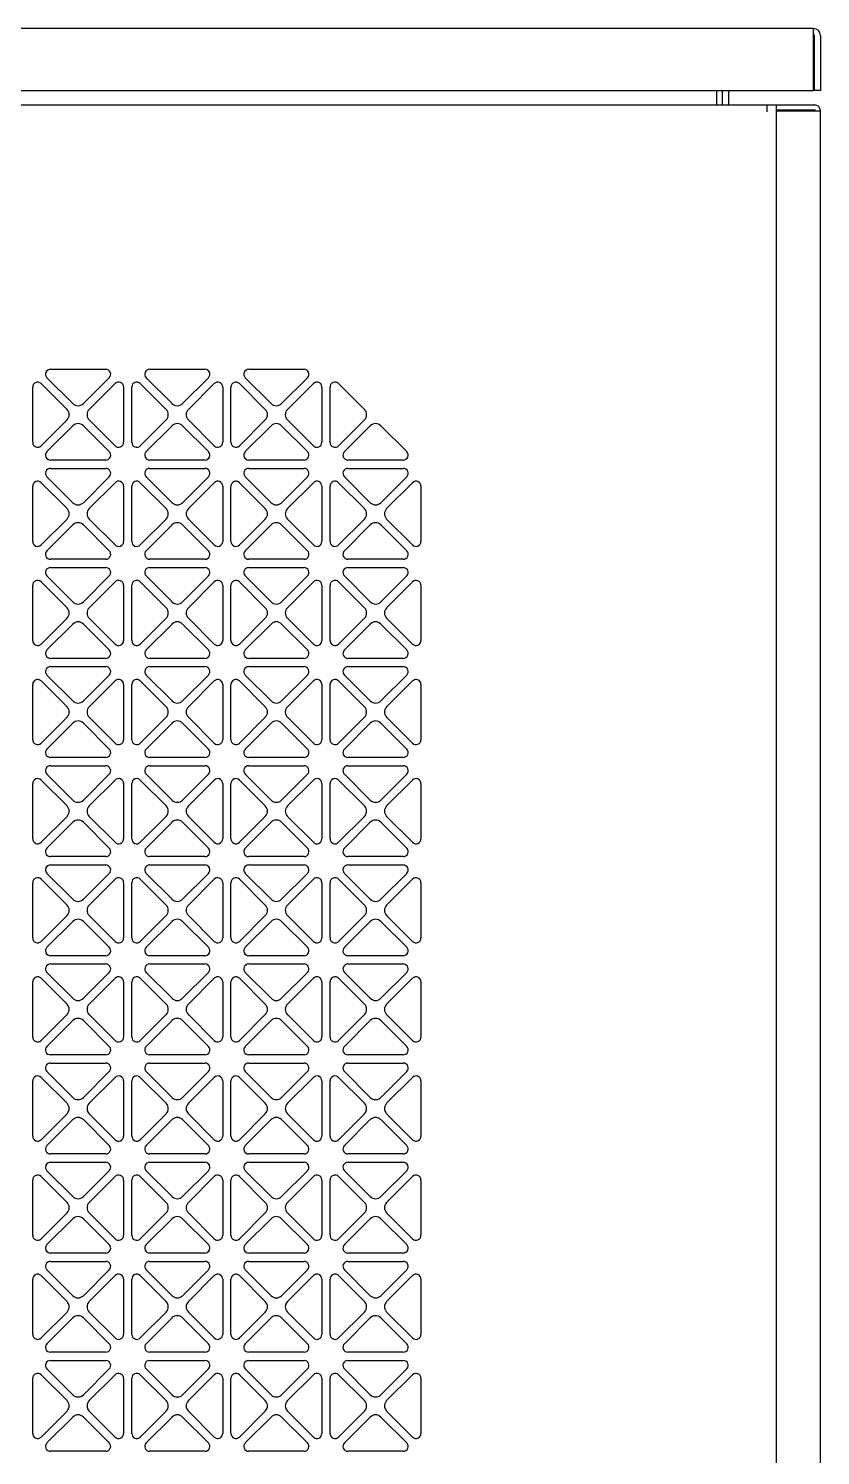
# Model space of a CAD drawing. Header units: millimetres. Extents: x 0 to 87554, y -20854 to 20404.
# Drawn here: x 80170.2 to 80361.9, y -3825.9 to -3480.4 of the extents above; entities that cross this region are included whole.
import ezdxf

# ---------------------------------------------------------------- set-up
doc = ezdxf.new("R2010")
doc.units = ezdxf.units.MM
doc.layers.get('0').update_dxf_attribs({"lineweight": 15})
for name, color, linetype in [('4215-12649_2_1_0', 7, 'Continuous'), ('4215-12649_2_2_0', 7, 'Continuous'), ('4215-12649_2_3_0', 7, 'Continuous'), ('4215-12655_1_0', 7, 'Continuous'), ('4215-12661_1_0', 7, 'Continuous'), ('WANGKONG_0', 7, 'Continuous')]:
    doc.layers.add(name, color=color, linetype=linetype)

# ---------------------------------------------------------------- blocks, each defined once
blk = doc.blocks.new('e4tggg')
at = {"layer": '4215-12649_2_1_0', "color": 87, "linetype": 'Continuous'}
for p, q in [((555.31, 319.3), (-175.69, 319.3)), ((555.31, 304.3), (555.31, 319.3)), ((555.51, 317.6), (555.51, 304.3)), ((557.01, 317.6), (557.01, 304.3)), ((-175.69, 304.3), (555.31, 304.3)), ((557.01, 304.3), (555.51, 304.3))]:
    blk.add_line(p, q, dxfattribs=at)
for radius in [1.7, 0.2]:
    blk.add_arc((555.31, 317.6), radius, 0, 90, dxfattribs=at)
at = {"layer": '4215-12649_2_2_0', "color": 87, "linetype": 'Continuous'}
for p, q in [((533.31, 300.8), (533.31, 304.3)), ((534.81, 300.8), (534.81, 304.3))]:
    blk.add_line(p, q, dxfattribs=at)
at = {"layer": '4215-12649_2_3_0', "color": 87, "linetype": 'Continuous'}
blk.add_line((531.81, 304.3), (531.81, 300.8), dxfattribs=at)
at = {"layer": '4215-12655_1_0', "color": 87, "linetype": 'Continuous'}
for p, q in [((546.31, 300.8), (555.61, 300.8)), ((546.31, 299.6), (555.61, 299.6)), ((546.31, 299.4), (557.01, 299.4)), ((557.01, -712.7), (557.01, 299.4))]:
    blk.add_line(p, q, dxfattribs=at)
for radius in [1.4, 0.2]:
    blk.add_arc((555.61, 299.4), radius, 0, 90, dxfattribs=at)
at = {"layer": '4215-12661_1_0', "color": 87, "linetype": 'Continuous'}
for p, q in [((-167.69, 300.8), (546.31, 300.8)), ((544.11, 299.1), (544.11, 300.8)), ((546.31, 300.8), (546.31, -1712.2))]:
    blk.add_line(p, q, dxfattribs=at)
at = {"layer": 'WANGKONG_0', "color": 87, "linetype": 'Continuous'}
for p, q in [((370.62, 236.8), (384, 236.8)), ((394.62, 236.8), (408, 236.8)), ((418.62, 236.8), (432, 236.8)), ((366.31, 219.11), (366.31, 232.49)), ((368.36, 233.34), (374.62, 227.07)), ((376.04, 228.49), (369.77, 234.75)), ((384.85, 234.75), (378.58, 228.49)), ((380, 227.07), (386.26, 233.34)), ((388.31, 232.49), (388.31, 219.11)), ((390.31, 219.11), (390.31, 232.49)), ((392.36, 233.34), (398.62, 227.07)), ((400.04, 228.49), (393.77, 234.75)), ((408.85, 234.75), (402.58, 228.49)), ((404, 227.07), (410.26, 233.34)), ((412.31, 232.49), (412.31, 219.11)), ((414.31, 219.11), (414.31, 232.49)), ((416.36, 233.34), (422.62, 227.07)), ((424.04, 228.49), (417.77, 234.75)), ((432.85, 234.75), (426.58, 228.49)), ((428, 227.07), (434.26, 233.34)), ((436.31, 232.49), (436.31, 219.11)), ((438.31, 219.11), (438.31, 232.49)), ((440.36, 233.34), (446.62, 227.07)), ((374.62, 224.53), (368.36, 218.26)), ((369.77, 216.85), (376.04, 223.11)), ((378.58, 223.11), (384.85, 216.85)), ((386.26, 218.26), (380, 224.53)), ((398.62, 224.53), (392.36, 218.26)), ((393.77, 216.85), (400.04, 223.11)), ((402.58, 223.11), (408.85, 216.85)), ((410.26, 218.26), (404, 224.53)), ((422.62, 224.53), (416.36, 218.26)), ((417.77, 216.85), (424.04, 223.11)), ((426.58, 223.11), (432.85, 216.85)), ((434.26, 218.26), (428, 224.53)), ((446.62, 224.53), (440.36, 218.26)), ((441.77, 216.85), (448.04, 223.11)), ((450.58, 223.11), (456.85, 216.85)), ((384, 214.8), (370.62, 214.8)), ((408, 214.8), (394.62, 214.8)), ((432, 214.8), (418.62, 214.8)), ((456, 214.8), (442.62, 214.8)), ((370.62, 212.8), (384, 212.8)), ((394.62, 212.8), (408, 212.8)), ((418.62, 212.8), (432, 212.8)), ((442.62, 212.8), (456, 212.8)), ((366.31, 195.11), (366.31, 208.49)), ((368.36, 209.34), (374.62, 203.07)), ((376.04, 204.49), (369.77, 210.75)), ((384.85, 210.75), (378.58, 204.49)), ((380, 203.07), (386.26, 209.34)), ((388.31, 208.49), (388.31, 195.11)), ((390.31, 195.11), (390.31, 208.49)), ((392.36, 209.34), (398.62, 203.07)), ((400.04, 204.49), (393.77, 210.75)), ((408.85, 210.75), (402.58, 204.49)), ((404, 203.07), (410.26, 209.34)), ((412.31, 208.49), (412.31, 195.11)), ((414.31, 195.11), (414.31, 208.49)), ((416.36, 209.34), (422.62, 203.07)), ((424.04, 204.49), (417.77, 210.75)), ((432.85, 210.75), (426.58, 204.49)), ((428, 203.07), (434.26, 209.34)), ((436.31, 208.49), (436.31, 195.11)), ((438.31, 195.11), (438.31, 208.49)), ((440.36, 209.34), (446.62, 203.07)), ((448.04, 204.49), (441.77, 210.75)), ((456.85, 210.75), (450.58, 204.49)), ((452, 203.07), (458.26, 209.34)), ((460.31, 208.49), (460.31, 195.11)), ((374.62, 200.53), (368.36, 194.26)), ((386.26, 194.26), (380, 200.53)), ((398.62, 200.53), (392.36, 194.26)), ((410.26, 194.26), (404, 200.53)), ((422.62, 200.53), (416.36, 194.26)), ((434.26, 194.26), (428, 200.53)), ((446.62, 200.53), (440.36, 194.26)), ((458.26, 194.26), (452, 200.53)), ((369.77, 192.85), (376.04, 199.11)), ((378.58, 199.11), (384.85, 192.85)), ((393.77, 192.85), (400.04, 199.11)), ((402.58, 199.11), (408.85, 192.85)), ((417.77, 192.85), (424.04, 199.11)), ((426.58, 199.11), (432.85, 192.85)), ((441.77, 192.85), (448.04, 199.11)), ((450.58, 199.11), (456.85, 192.85)), ((384, 190.8), (370.62, 190.8)), ((408, 190.8), (394.62, 190.8)), ((432, 190.8), (418.62, 190.8)), ((456, 190.8), (442.62, 190.8)), ((376.04, 180.49), (369.77, 186.75)), ((370.62, 188.8), (384, 188.8)), ((384.85, 186.75), (378.58, 180.49)), ((400.04, 180.49), (393.77, 186.75)), ((394.62, 188.8), (408, 188.8)), ((408.85, 186.75), (402.58, 180.49)), ((424.04, 180.49), (417.77, 186.75)), ((418.62, 188.8), (432, 188.8)), ((432.85, 186.75), (426.58, 180.49)), ((448.04, 180.49), (441.77, 186.75)), ((442.62, 188.8), (456, 188.8)), ((456.85, 186.75), (450.58, 180.49)), ((366.31, 171.11), (366.31, 184.49)), ((368.36, 185.34), (374.62, 179.07)), ((380, 179.07), (386.26, 185.34)), ((388.31, 184.49), (388.31, 171.11)), ((390.31, 171.11), (390.31, 184.49)), ((392.36, 185.34), (398.62, 179.07)), ((404, 179.07), (410.26, 185.34)), ((412.31, 184.49), (412.31, 171.11)), ((414.31, 171.11), (414.31, 184.49)), ((416.36, 185.34), (422.62, 179.07)), ((428, 179.07), (434.26, 185.34)), ((436.31, 184.49), (436.31, 171.11)), ((438.31, 171.11), (438.31, 184.49)), ((440.36, 185.34), (446.62, 179.07)), ((452, 179.07), (458.26, 185.34)), ((460.31, 184.49), (460.31, 171.11)), ((374.62, 176.53), (368.36, 170.26)), ((386.26, 170.26), (380, 176.53)), ((398.62, 176.53), (392.36, 170.26)), ((410.26, 170.26), (404, 176.53)), ((422.62, 176.53), (416.36, 170.26)), ((434.26, 170.26), (428, 176.53)), ((446.62, 176.53), (440.36, 170.26)), ((458.26, 170.26), (452, 176.53)), ((369.77, 168.85), (376.04, 175.11)), ((378.58, 175.11), (384.85, 168.85)), ((393.77, 168.85), (400.04, 175.11)), ((402.58, 175.11), (408.85, 168.85)), ((417.77, 168.85), (424.04, 175.11)), ((426.58, 175.11), (432.85, 168.85)), ((441.77, 168.85), (448.04, 175.11)), ((450.58, 175.11), (456.85, 168.85)), ((384, 166.8), (370.62, 166.8)), ((408, 166.8), (394.62, 166.8)), ((432, 166.8), (418.62, 166.8)), ((456, 166.8), (442.62, 166.8)), ((376.04, 156.49), (369.77, 162.75)), ((370.62, 164.8), (384, 164.8)), ((384.85, 162.75), (378.58, 156.49)), ((400.04, 156.49), (393.77, 162.75)), ((394.62, 164.8), (408, 164.8)), ((408.85, 162.75), (402.58, 156.49)), ((424.04, 156.49), (417.77, 162.75)), ((418.62, 164.8), (432, 164.8)), ((432.85, 162.75), (426.58, 156.49)), ((448.04, 156.49), (441.77, 162.75)), ((442.62, 164.8), (456, 164.8)), ((456.85, 162.75), (450.58, 156.49)), ((366.31, 147.11), (366.31, 160.49)), ((368.36, 161.34), (374.62, 155.07)), ((380, 155.07), (386.26, 161.34)), ((388.31, 160.49), (388.31, 147.11)), ((390.31, 147.11), (390.31, 160.49)), ((392.36, 161.34), (398.62, 155.07)), ((404, 155.07), (410.26, 161.34)), ((412.31, 160.49), (412.31, 147.11)), ((414.31, 147.11), (414.31, 160.49)), ((416.36, 161.34), (422.62, 155.07)), ((428, 155.07), (434.26, 161.34)), ((436.31, 160.49), (436.31, 147.11)), ((438.31, 147.11), (438.31, 160.49)), ((440.36, 161.34), (446.62, 155.07)), ((452, 155.07), (458.26, 161.34)), ((460.31, 160.49), (460.31, 147.11)), ((374.62, 152.53), (368.36, 146.26)), ((386.26, 146.26), (380, 152.53)), ((398.62, 152.53), (392.36, 146.26)), ((410.26, 146.26), (404, 152.53)), ((422.62, 152.53), (416.36, 146.26)), ((434.26, 146.26), (428, 152.53)), ((446.62, 152.53), (440.36, 146.26)), ((458.26, 146.26), (452, 152.53)), ((369.77, 144.85), (376.04, 151.11)), ((378.58, 151.11), (384.85, 144.85)), ((393.77, 144.85), (400.04, 151.11)), ((402.58, 151.11), (408.85, 144.85)), ((417.77, 144.85), (424.04, 151.11)), ((426.58, 151.11), (432.85, 144.85)), ((441.77, 144.85), (448.04, 151.11)), ((450.58, 151.11), (456.85, 144.85)), ((384, 142.8), (370.62, 142.8)), ((408, 142.8), (394.62, 142.8)), ((432, 142.8), (418.62, 142.8)), ((456, 142.8), (442.62, 142.8)), ((376.04, 132.49), (369.77, 138.75)), ((370.62, 140.8), (384, 140.8)), ((384.85, 138.75), (378.58, 132.49)), ((400.04, 132.49), (393.77, 138.75)), ((394.62, 140.8), (408, 140.8)), ((408.85, 138.75), (402.58, 132.49)), ((424.04, 132.49), (417.77, 138.75)), ((418.62, 140.8), (432, 140.8)), ((432.85, 138.75), (426.58, 132.49)), ((448.04, 132.49), (441.77, 138.75)), ((442.62, 140.8), (456, 140.8)), ((456.85, 138.75), (450.58, 132.49)), ((366.31, 123.11), (366.31, 136.49)), ((368.36, 137.34), (374.62, 131.07)), ((380, 131.07), (386.26, 137.34)), ((388.31, 136.49), (388.31, 123.11)), ((390.31, 123.11), (390.31, 136.49)), ((392.36, 137.34), (398.62, 131.07)), ((404, 131.07), (410.26, 137.34)), ((412.31, 136.49), (412.31, 123.11)), ((414.31, 123.11), (414.31, 136.49)), ((416.36, 137.34), (422.62, 131.07)), ((428, 131.07), (434.26, 137.34)), ((436.31, 136.49), (436.31, 123.11)), ((438.31, 123.11), (438.31, 136.49)), ((440.36, 137.34), (446.62, 131.07)), ((452, 131.07), (458.26, 137.34)), ((460.31, 136.49), (460.31, 123.11)), ((374.62, 128.53), (368.36, 122.26)), ((386.26, 122.26), (380, 128.53)), ((398.62, 128.53), (392.36, 122.26)), ((410.26, 122.26), (404, 128.53)), ((422.62, 128.53), (416.36, 122.26)), ((434.26, 122.26), (428, 128.53)), ((446.62, 128.53), (440.36, 122.26)), ((458.26, 122.26), (452, 128.53)), ((369.77, 120.85), (376.04, 127.11)), ((378.58, 127.11), (384.85, 120.85)), ((393.77, 120.85), (400.04, 127.11)), ((402.58, 127.11), (408.85, 120.85)), ((417.77, 120.85), (424.04, 127.11)), ((426.58, 127.11), (432.85, 120.85)), ((441.77, 120.85), (448.04, 127.11)), ((450.58, 127.11), (456.85, 120.85)), ((384, 118.8), (370.62, 118.8)), ((408, 118.8), (394.62, 118.8)), ((432, 118.8), (418.62, 118.8)), ((456, 118.8), (442.62, 118.8)), ((376.04, 108.49), (369.77, 114.75)), ((370.62, 116.8), (384, 116.8)), ((384.85, 114.75), (378.58, 108.49)), ((400.04, 108.49), (393.77, 114.75)), ((394.62, 116.8), (408, 116.8)), ((408.85, 114.75), (402.58, 108.49)), ((424.04, 108.49), (417.77, 114.75)), ((418.62, 116.8), (432, 116.8)), ((432.85, 114.75), (426.58, 108.49)), ((448.04, 108.49), (441.77, 114.75)), ((442.62, 116.8), (456, 116.8)), ((456.85, 114.75), (450.58, 108.49)), ((366.31, 99.11), (366.31, 112.49)), ((368.36, 113.34), (374.62, 107.07)), ((380, 107.07), (386.26, 113.34)), ((388.31, 112.49), (388.31, 99.11)), ((390.31, 99.11), (390.31, 112.49)), ((392.36, 113.34), (398.62, 107.07)), ((404, 107.07), (410.26, 113.34)), ((412.31, 112.49), (412.31, 99.11)), ((414.31, 99.11), (414.31, 112.49)), ((416.36, 113.34), (422.62, 107.07)), ((428, 107.07), (434.26, 113.34)), ((436.31, 112.49), (436.31, 99.11)), ((438.31, 99.11), (438.31, 112.49)), ((440.36, 113.34), (446.62, 107.07)), ((452, 107.07), (458.26, 113.34)), ((460.31, 112.49), (460.31, 99.11)), ((374.62, 104.53), (368.36, 98.26)), ((386.26, 98.26), (380, 104.53)), ((398.62, 104.53), (392.36, 98.26)), ((410.26, 98.26), (404, 104.53)), ((422.62, 104.53), (416.36, 98.26)), ((434.26, 98.26), (428, 104.53)), ((446.62, 104.53), (440.36, 98.26)), ((458.26, 98.26), (452, 104.53)), ((369.77, 96.85), (376.04, 103.11)), ((378.58, 103.11), (384.85, 96.85)), ((393.77, 96.85), (400.04, 103.11)), ((402.58, 103.11), (408.85, 96.85)), ((417.77, 96.85), (424.04, 103.11)), ((426.58, 103.11), (432.85, 96.85)), ((441.77, 96.85), (448.04, 103.11)), ((450.58, 103.11), (456.85, 96.85)), ((384, 94.8), (370.62, 94.8)), ((408, 94.8), (394.62, 94.8)), ((432, 94.8), (418.62, 94.8)), ((456, 94.8), (442.62, 94.8)), ((376.04, 84.49), (369.77, 90.75)), ((370.62, 92.8), (384, 92.8)), ((384.85, 90.75), (378.58, 84.49)), ((400.04, 84.49), (393.77, 90.75)), ((394.62, 92.8), (408, 92.8)), ((408.85, 90.75), (402.58, 84.49)), ((424.04, 84.49), (417.77, 90.75)), ((418.62, 92.8), (432, 92.8)), ((432.85, 90.75), (426.58, 84.49)), ((448.04, 84.49), (441.77, 90.75)), ((442.62, 92.8), (456, 92.8)), ((456.85, 90.75), (450.58, 84.49)), ((366.31, 75.11), (366.31, 88.49)), ((368.36, 89.34), (374.62, 83.07)), ((380, 83.07), (386.26, 89.34)), ((388.31, 88.49), (388.31, 75.11)), ((390.31, 75.11), (390.31, 88.49)), ((392.36, 89.34), (398.62, 83.07)), ((404, 83.07), (410.26, 89.34)), ((412.31, 88.49), (412.31, 75.11)), ((414.31, 75.11), (414.31, 88.49)), ((416.36, 89.34), (422.62, 83.07)), ((428, 83.07), (434.26, 89.34)), ((436.31, 88.49), (436.31, 75.11)), ((438.31, 75.11), (438.31, 88.49)), ((440.36, 89.34), (446.62, 83.07)), ((452, 83.07), (458.26, 89.34)), ((460.31, 88.49), (460.31, 75.11)), ((374.62, 80.53), (368.36, 74.26)), ((386.26, 74.26), (380, 80.53)), ((398.62, 80.53), (392.36, 74.26)), ((410.26, 74.26), (404, 80.53)), ((422.62, 80.53), (416.36, 74.26)), ((434.26, 74.26), (428, 80.53)), ((446.62, 80.53), (440.36, 74.26)), ((458.26, 74.26), (452, 80.53)), ((369.77, 72.85), (376.04, 79.11)), ((378.58, 79.11), (384.85, 72.85)), ((393.77, 72.85), (400.04, 79.11)), ((402.58, 79.11), (408.85, 72.85)), ((417.77, 72.85), (424.04, 79.11)), ((426.58, 79.11), (432.85, 72.85)), ((441.77, 72.85), (448.04, 79.11)), ((450.58, 79.11), (456.85, 72.85)), ((384, 70.8), (370.62, 70.8)), ((408, 70.8), (394.62, 70.8)), ((432, 70.8), (418.62, 70.8)), ((456, 70.8), (442.62, 70.8)), ((376.04, 60.49), (369.77, 66.75)), ((370.62, 68.8), (384, 68.8)), ((384.85, 66.75), (378.58, 60.49)), ((400.04, 60.49), (393.77, 66.75)), ((394.62, 68.8), (408, 68.8)), ((408.85, 66.75), (402.58, 60.49)), ((424.04, 60.49), (417.77, 66.75)), ((418.62, 68.8), (432, 68.8)), ((432.85, 66.75), (426.58, 60.49)), ((448.04, 60.49), (441.77, 66.75)), ((442.62, 68.8), (456, 68.8)), ((456.85, 66.75), (450.58, 60.49)), ((366.31, 51.11), (366.31, 64.49)), ((368.36, 65.34), (374.62, 59.07)), ((380, 59.07), (386.26, 65.34)), ((388.31, 64.49), (388.31, 51.11)), ((390.31, 51.11), (390.31, 64.49)), ((392.36, 65.34), (398.62, 59.07)), ((404, 59.07), (410.26, 65.34)), ((412.31, 64.49), (412.31, 51.11)), ((414.31, 51.11), (414.31, 64.49)), ((416.36, 65.34), (422.62, 59.07)), ((428, 59.07), (434.26, 65.34)), ((436.31, 64.49), (436.31, 51.11)), ((438.31, 51.11), (438.31, 64.49)), ((440.36, 65.34), (446.62, 59.07)), ((452, 59.07), (458.26, 65.34)), ((460.31, 64.49), (460.31, 51.11)), ((374.62, 56.53), (368.36, 50.26)), ((386.26, 50.26), (380, 56.53)), ((398.62, 56.53), (392.36, 50.26)), ((410.26, 50.26), (404, 56.53)), ((422.62, 56.53), (416.36, 50.26)), ((434.26, 50.26), (428, 56.53)), ((446.62, 56.53), (440.36, 50.26)), ((458.26, 50.26), (452, 56.53)), ((369.77, 48.85), (376.04, 55.11)), ((378.58, 55.11), (384.85, 48.85)), ((393.77, 48.85), (400.04, 55.11)), ((402.58, 55.11), (408.85, 48.85)), ((417.77, 48.85), (424.04, 55.11)), ((426.58, 55.11), (432.85, 48.85)), ((441.77, 48.85), (448.04, 55.11)), ((450.58, 55.11), (456.85, 48.85)), ((384, 46.8), (370.62, 46.8)), ((408, 46.8), (394.62, 46.8)), ((432, 46.8), (418.62, 46.8)), ((456, 46.8), (442.62, 46.8)), ((376.04, 36.49), (369.77, 42.75)), ((370.62, 44.8), (384, 44.8)), ((384.85, 42.75), (378.58, 36.49)), ((400.04, 36.49), (393.77, 42.75)), ((394.62, 44.8), (408, 44.8)), ((408.85, 42.75), (402.58, 36.49)), ((424.04, 36.49), (417.77, 42.75)), ((418.62, 44.8), (432, 44.8)), ((432.85, 42.75), (426.58, 36.49)), ((448.04, 36.49), (441.77, 42.75)), ((442.62, 44.8), (456, 44.8)), ((456.85, 42.75), (450.58, 36.49)), ((366.31, 27.11), (366.31, 40.49)), ((368.36, 41.34), (374.62, 35.07)), ((380, 35.07), (386.26, 41.34)), ((388.31, 40.49), (388.31, 27.11)), ((390.31, 27.11), (390.31, 40.49)), ((392.36, 41.34), (398.62, 35.07)), ((404, 35.07), (410.26, 41.34)), ((412.31, 40.49), (412.31, 27.11)), ((414.31, 27.11), (414.31, 40.49)), ((416.36, 41.34), (422.62, 35.07)), ((428, 35.07), (434.26, 41.34)), ((436.31, 40.49), (436.31, 27.11)), ((438.31, 27.11), (438.31, 40.49)), ((440.36, 41.34), (446.62, 35.07)), ((452, 35.07), (458.26, 41.34)), ((460.31, 40.49), (460.31, 27.11)), ((374.62, 32.53), (368.36, 26.26)), ((369.77, 24.85), (376.04, 31.11)), ((378.58, 31.11), (384.85, 24.85)), ((386.26, 26.26), (380, 32.53)), ((398.62, 32.53), (392.36, 26.26)), ((393.77, 24.85), (400.04, 31.11)), ((402.58, 31.11), (408.85, 24.85)), ((410.26, 26.26), (404, 32.53)), ((422.62, 32.53), (416.36, 26.26)), ((417.77, 24.85), (424.04, 31.11)), ((426.58, 31.11), (432.85, 24.85)), ((434.26, 26.26), (428, 32.53)), ((446.62, 32.53), (440.36, 26.26)), ((441.77, 24.85), (448.04, 31.11)), ((450.58, 31.11), (456.85, 24.85)), ((458.26, 26.26), (452, 32.53)), ((384, 22.8), (370.62, 22.8)), ((370.62, 20.8), (384, 20.8)), ((408, 22.8), (394.62, 22.8)), ((394.62, 20.8), (408, 20.8)), ((432, 22.8), (418.62, 22.8)), ((418.62, 20.8), (432, 20.8)), ((456, 22.8), (442.62, 22.8)), ((442.62, 20.8), (456, 20.8)), ((368.36, 17.34), (374.62, 11.07)), ((376.04, 12.49), (369.77, 18.75)), ((384.85, 18.75), (378.58, 12.49)), ((380, 11.07), (386.26, 17.34)), ((392.36, 17.34), (398.62, 11.07)), ((400.04, 12.49), (393.77, 18.75)), ((408.85, 18.75), (402.58, 12.49)), ((404, 11.07), (410.26, 17.34)), ((416.36, 17.34), (422.62, 11.07)), ((424.04, 12.49), (417.77, 18.75)), ((432.85, 18.75), (426.58, 12.49)), ((428, 11.07), (434.26, 17.34)), ((440.36, 17.34), (446.62, 11.07)), ((448.04, 12.49), (441.77, 18.75)), ((456.85, 18.75), (450.58, 12.49)), ((452, 11.07), (458.26, 17.34)), ((366.31, 3.11), (366.31, 16.49)), ((388.31, 16.49), (388.31, 3.11)), ((390.31, 3.11), (390.31, 16.49)), ((412.31, 16.49), (412.31, 3.11)), ((414.31, 3.11), (414.31, 16.49)), ((436.31, 16.49), (436.31, 3.11)), ((438.31, 3.11), (438.31, 16.49)), ((460.31, 16.49), (460.31, 3.11)), ((374.62, 8.53), (368.36, 2.26)), ((369.77, 0.85), (376.04, 7.11)), ((378.58, 7.11), (384.85, 0.85)), ((386.26, 2.26), (380, 8.53)), ((398.62, 8.53), (392.36, 2.26)), ((393.77, 0.85), (400.04, 7.11)), ((402.58, 7.11), (408.85, 0.85)), ((410.26, 2.26), (404, 8.53)), ((422.62, 8.53), (416.36, 2.26)), ((417.77, 0.85), (424.04, 7.11)), ((426.58, 7.11), (432.85, 0.85)), ((434.26, 2.26), (428, 8.53)), ((446.62, 8.53), (440.36, 2.26)), ((441.77, 0.85), (448.04, 7.11)), ((450.58, 7.11), (456.85, 0.85)), ((458.26, 2.26), (452, 8.53)), ((384, -1.2), (370.62, -1.2)), ((370.62, -3.2), (384, -3.2)), ((408, -1.2), (394.62, -1.2)), ((394.62, -3.2), (408, -3.2)), ((432, -1.2), (418.62, -1.2)), ((418.62, -3.2), (432, -3.2)), ((456, -1.2), (442.62, -1.2)), ((442.62, -3.2), (456, -3.2)), ((368.36, -6.66), (374.62, -12.93)), ((376.04, -11.51), (369.77, -5.25)), ((384.85, -5.25), (378.58, -11.51)), ((380, -12.93), (386.26, -6.66)), ((392.36, -6.66), (398.62, -12.93)), ((400.04, -11.51), (393.77, -5.25)), ((408.85, -5.25), (402.58, -11.51)), ((404, -12.93), (410.26, -6.66)), ((416.36, -6.66), (422.62, -12.93)), ((424.04, -11.51), (417.77, -5.25)), ((432.85, -5.25), (426.58, -11.51)), ((428, -12.93), (434.26, -6.66)), ((440.36, -6.66), (446.62, -12.93)), ((448.04, -11.51), (441.77, -5.25)), ((456.85, -5.25), (450.58, -11.51)), ((452, -12.93), (458.26, -6.66)), ((366.31, -20.89), (366.31, -7.51)), ((388.31, -7.51), (388.31, -20.89)), ((390.31, -20.89), (390.31, -7.51)), ((412.31, -7.51), (412.31, -20.89)), ((414.31, -20.89), (414.31, -7.51)), ((436.31, -7.51), (436.31, -20.89)), ((438.31, -20.89), (438.31, -7.51)), ((460.31, -7.51), (460.31, -20.89)), ((374.62, -15.47), (368.36, -21.74)), ((369.77, -23.15), (376.04, -16.89)), ((378.58, -16.89), (384.85, -23.15)), ((386.26, -21.74), (380, -15.47)), ((398.62, -15.47), (392.36, -21.74)), ((393.77, -23.15), (400.04, -16.89)), ((402.58, -16.89), (408.85, -23.15)), ((410.26, -21.74), (404, -15.47)), ((422.62, -15.47), (416.36, -21.74)), ((417.77, -23.15), (424.04, -16.89)), ((426.58, -16.89), (432.85, -23.15)), ((434.26, -21.74), (428, -15.47)), ((446.62, -15.47), (440.36, -21.74)), ((441.77, -23.15), (448.04, -16.89)), ((450.58, -16.89), (456.85, -23.15)), ((458.26, -21.74), (452, -15.47)), ((384, -25.2), (370.62, -25.2)), ((408, -25.2), (394.62, -25.2)), ((432, -25.2), (418.62, -25.2)), ((456, -25.2), (442.62, -25.2))]:
    blk.add_line(p, q, dxfattribs=at)
for centre, radius, start, end in [((370.62, 235.6), 1.2, 90, 225), ((384, 235.6), 1.2, 315, 90), ((394.62, 235.6), 1.2, 90, 225), ((408, 235.6), 1.2, 315, 90), ((418.62, 235.6), 1.2, 90, 225), ((432, 235.6), 1.2, 315, 90), ((367.51, 232.49), 1.2, 45, 180), ((387.11, 232.49), 1.2, 0, 135), ((391.51, 232.49), 1.2, 45, 180), ((411.11, 232.49), 1.2, 0, 135), ((415.51, 232.49), 1.2, 45, 180), ((435.11, 232.49), 1.2, 0, 135), ((439.51, 232.49), 1.2, 45, 180), ((377.31, 229.76), 1.8, 225, 315), ((401.31, 229.76), 1.8, 225, 315), ((425.31, 229.76), 1.8, 225, 315), ((373.35, 225.8), 1.8, 315, 45), ((381.27, 225.8), 1.8, 135, 225), ((397.35, 225.8), 1.8, 315, 45), ((405.27, 225.8), 1.8, 135, 225), ((421.35, 225.8), 1.8, 315, 45), ((429.27, 225.8), 1.8, 135, 225), ((445.35, 225.8), 1.8, 315, 45), ((377.31, 221.84), 1.8, 45, 135), ((401.31, 221.84), 1.8, 45, 135), ((425.31, 221.84), 1.8, 45, 135), ((449.31, 221.84), 1.8, 45, 135), ((367.51, 219.11), 1.2, 180, 315), ((387.11, 219.11), 1.2, 225, 0), ((391.51, 219.11), 1.2, 180, 315), ((411.11, 219.11), 1.2, 225, 0), ((415.51, 219.11), 1.2, 180, 315), ((435.11, 219.11), 1.2, 225, 0), ((439.51, 219.11), 1.2, 180, 315), ((370.62, 216), 1.2, 135, 270), ((384, 216), 1.2, 270, 45), ((394.62, 216), 1.2, 135, 270), ((408, 216), 1.2, 270, 45), ((418.62, 216), 1.2, 135, 270), ((432, 216), 1.2, 270, 45), ((442.62, 216), 1.2, 135, 270), ((456, 216), 1.2, 270, 45), ((370.62, 211.6), 1.2, 90, 225), ((384, 211.6), 1.2, 315, 90), ((394.62, 211.6), 1.2, 90, 225), ((408, 211.6), 1.2, 315, 90), ((418.62, 211.6), 1.2, 90, 225), ((432, 211.6), 1.2, 315, 90), ((442.62, 211.6), 1.2, 90, 225), ((456, 211.6), 1.2, 315, 90), ((367.51, 208.49), 1.2, 45, 180), ((387.11, 208.49), 1.2, 0, 135), ((391.51, 208.49), 1.2, 45, 180), ((411.11, 208.49), 1.2, 0, 135), ((415.51, 208.49), 1.2, 45, 180), ((435.11, 208.49), 1.2, 0, 135), ((439.51, 208.49), 1.2, 45, 180), ((459.11, 208.49), 1.2, 0, 135), ((377.31, 205.76), 1.8, 225, 315), ((401.31, 205.76), 1.8, 225, 315), ((425.31, 205.76), 1.8, 225, 315), ((449.31, 205.76), 1.8, 225, 315), ((373.35, 201.8), 1.8, 315, 45), ((381.27, 201.8), 1.8, 135, 225), ((397.35, 201.8), 1.8, 315, 45), ((405.27, 201.8), 1.8, 135, 225), ((421.35, 201.8), 1.8, 315, 45), ((429.27, 201.8), 1.8, 135, 225), ((445.35, 201.8), 1.8, 315, 45), ((453.27, 201.8), 1.8, 135, 225), ((377.31, 197.84), 1.8, 45, 135), ((401.31, 197.84), 1.8, 45, 135), ((425.31, 197.84), 1.8, 45, 135), ((449.31, 197.84), 1.8, 45, 135), ((367.51, 195.11), 1.2, 180, 315), ((387.11, 195.11), 1.2, 225, 0), ((391.51, 195.11), 1.2, 180, 315), ((411.11, 195.11), 1.2, 225, 0), ((415.51, 195.11), 1.2, 180, 315), ((435.11, 195.11), 1.2, 225, 0), ((439.51, 195.11), 1.2, 180, 315), ((459.11, 195.11), 1.2, 225, 0), ((370.62, 192), 1.2, 135, 270), ((384, 192), 1.2, 270, 45), ((394.62, 192), 1.2, 135, 270), ((408, 192), 1.2, 270, 45), ((418.62, 192), 1.2, 135, 270), ((432, 192), 1.2, 270, 45), ((442.62, 192), 1.2, 135, 270), ((456, 192), 1.2, 270, 45), ((370.62, 187.6), 1.2, 90, 225), ((384, 187.6), 1.2, 315, 90), ((394.62, 187.6), 1.2, 90, 225), ((408, 187.6), 1.2, 315, 90), ((418.62, 187.6), 1.2, 90, 225), ((432, 187.6), 1.2, 315, 90), ((442.62, 187.6), 1.2, 90, 225), ((456, 187.6), 1.2, 315, 90), ((367.51, 184.49), 1.2, 45, 180), ((387.11, 184.49), 1.2, 0, 135), ((391.51, 184.49), 1.2, 45, 180), ((411.11, 184.49), 1.2, 0, 135), ((415.51, 184.49), 1.2, 45, 180), ((435.11, 184.49), 1.2, 0, 135), ((439.51, 184.49), 1.2, 45, 180), ((459.11, 184.49), 1.2, 0, 135), ((377.31, 181.76), 1.8, 225, 315), ((401.31, 181.76), 1.8, 225, 315), ((425.31, 181.76), 1.8, 225, 315), ((449.31, 181.76), 1.8, 225, 315), ((373.35, 177.8), 1.8, 315, 45), ((381.27, 177.8), 1.8, 135, 225), ((397.35, 177.8), 1.8, 315, 45), ((405.27, 177.8), 1.8, 135, 225), ((421.35, 177.8), 1.8, 315, 45), ((429.27, 177.8), 1.8, 135, 225), ((445.35, 177.8), 1.8, 315, 45), ((453.27, 177.8), 1.8, 135, 225), ((377.31, 173.84), 1.8, 45, 135), ((401.31, 173.84), 1.8, 45, 135), ((425.31, 173.84), 1.8, 45, 135), ((449.31, 173.84), 1.8, 45, 135), ((367.51, 171.11), 1.2, 180, 315), ((387.11, 171.11), 1.2, 225, 0), ((391.51, 171.11), 1.2, 180, 315), ((411.11, 171.11), 1.2, 225, 0), ((415.51, 171.11), 1.2, 180, 315), ((435.11, 171.11), 1.2, 225, 0), ((439.51, 171.11), 1.2, 180, 315), ((459.11, 171.11), 1.2, 225, 0), ((370.62, 168), 1.2, 135, 270), ((384, 168), 1.2, 270, 45), ((394.62, 168), 1.2, 135, 270), ((408, 168), 1.2, 270, 45), ((418.62, 168), 1.2, 135, 270), ((432, 168), 1.2, 270, 45), ((442.62, 168), 1.2, 135, 270), ((456, 168), 1.2, 270, 45), ((370.62, 163.6), 1.2, 90, 225), ((384, 163.6), 1.2, 315, 90), ((394.62, 163.6), 1.2, 90, 225), ((408, 163.6), 1.2, 315, 90), ((418.62, 163.6), 1.2, 90, 225), ((432, 163.6), 1.2, 315, 90), ((442.62, 163.6), 1.2, 90, 225), ((456, 163.6), 1.2, 315, 90), ((367.51, 160.49), 1.2, 45, 180), ((387.11, 160.49), 1.2, 0, 135), ((391.51, 160.49), 1.2, 45, 180), ((411.11, 160.49), 1.2, 0, 135), ((415.51, 160.49), 1.2, 45, 180), ((435.11, 160.49), 1.2, 0, 135), ((439.51, 160.49), 1.2, 45, 180), ((459.11, 160.49), 1.2, 0, 135), ((377.31, 157.76), 1.8, 225, 315), ((401.31, 157.76), 1.8, 225, 315), ((425.31, 157.76), 1.8, 225, 315), ((449.31, 157.76), 1.8, 225, 315), ((373.35, 153.8), 1.8, 315, 45), ((381.27, 153.8), 1.8, 135, 225), ((397.35, 153.8), 1.8, 315, 45), ((405.27, 153.8), 1.8, 135, 225), ((421.35, 153.8), 1.8, 315, 45), ((429.27, 153.8), 1.8, 135, 225), ((445.35, 153.8), 1.8, 315, 45), ((453.27, 153.8), 1.8, 135, 225), ((377.31, 149.84), 1.8, 45, 135), ((401.31, 149.84), 1.8, 45, 135), ((425.31, 149.84), 1.8, 45, 135), ((449.31, 149.84), 1.8, 45, 135), ((367.51, 147.11), 1.2, 180, 315), ((387.11, 147.11), 1.2, 225, 0), ((391.51, 147.11), 1.2, 180, 315), ((411.11, 147.11), 1.2, 225, 0), ((415.51, 147.11), 1.2, 180, 315), ((435.11, 147.11), 1.2, 225, 0), ((439.51, 147.11), 1.2, 180, 315), ((459.11, 147.11), 1.2, 225, 0), ((370.62, 144), 1.2, 135, 270), ((384, 144), 1.2, 270, 45), ((394.62, 144), 1.2, 135, 270), ((408, 144), 1.2, 270, 45), ((418.62, 144), 1.2, 135, 270), ((432, 144), 1.2, 270, 45), ((442.62, 144), 1.2, 135, 270), ((456, 144), 1.2, 270, 45), ((370.62, 139.6), 1.2, 90, 225), ((384, 139.6), 1.2, 315, 90), ((394.62, 139.6), 1.2, 90, 225), ((408, 139.6), 1.2, 315, 90), ((418.62, 139.6), 1.2, 90, 225), ((432, 139.6), 1.2, 315, 90), ((442.62, 139.6), 1.2, 90, 225), ((456, 139.6), 1.2, 315, 90), ((367.51, 136.49), 1.2, 45, 180), ((387.11, 136.49), 1.2, 0, 135), ((391.51, 136.49), 1.2, 45, 180), ((411.11, 136.49), 1.2, 0, 135), ((415.51, 136.49), 1.2, 45, 180), ((435.11, 136.49), 1.2, 0, 135), ((439.51, 136.49), 1.2, 45, 180), ((459.11, 136.49), 1.2, 0, 135), ((377.31, 133.76), 1.8, 225, 315), ((401.31, 133.76), 1.8, 225, 315), ((425.31, 133.76), 1.8, 225, 315), ((449.31, 133.76), 1.8, 225, 315), ((373.35, 129.8), 1.8, 315, 45), ((381.27, 129.8), 1.8, 135, 225), ((397.35, 129.8), 1.8, 315, 45), ((405.27, 129.8), 1.8, 135, 225), ((421.35, 129.8), 1.8, 315, 45), ((429.27, 129.8), 1.8, 135, 225), ((445.35, 129.8), 1.8, 315, 45), ((453.27, 129.8), 1.8, 135, 225), ((377.31, 125.84), 1.8, 45, 135), ((401.31, 125.84), 1.8, 45, 135), ((425.31, 125.84), 1.8, 45, 135), ((449.31, 125.84), 1.8, 45, 135), ((367.51, 123.11), 1.2, 180, 315), ((387.11, 123.11), 1.2, 225, 0), ((391.51, 123.11), 1.2, 180, 315), ((411.11, 123.11), 1.2, 225, 0), ((415.51, 123.11), 1.2, 180, 315), ((435.11, 123.11), 1.2, 225, 0), ((439.51, 123.11), 1.2, 180, 315), ((459.11, 123.11), 1.2, 225, 0), ((370.62, 120), 1.2, 135, 270), ((384, 120), 1.2, 270, 45), ((394.62, 120), 1.2, 135, 270), ((408, 120), 1.2, 270, 45), ((418.62, 120), 1.2, 135, 270), ((432, 120), 1.2, 270, 45), ((442.62, 120), 1.2, 135, 270), ((456, 120), 1.2, 270, 45), ((370.62, 115.6), 1.2, 90, 225), ((384, 115.6), 1.2, 315, 90), ((394.62, 115.6), 1.2, 90, 225), ((408, 115.6), 1.2, 315, 90), ((418.62, 115.6), 1.2, 90, 225), ((432, 115.6), 1.2, 315, 90), ((442.62, 115.6), 1.2, 90, 225), ((456, 115.6), 1.2, 315, 90), ((367.51, 112.49), 1.2, 45, 180), ((387.11, 112.49), 1.2, 0, 135), ((391.51, 112.49), 1.2, 45, 180), ((411.11, 112.49), 1.2, 0, 135), ((415.51, 112.49), 1.2, 45, 180), ((435.11, 112.49), 1.2, 0, 135), ((439.51, 112.49), 1.2, 45, 180), ((459.11, 112.49), 1.2, 0, 135), ((377.31, 109.76), 1.8, 225, 315), ((401.31, 109.76), 1.8, 225, 315), ((425.31, 109.76), 1.8, 225, 315), ((449.31, 109.76), 1.8, 225, 315), ((373.35, 105.8), 1.8, 315, 45), ((381.27, 105.8), 1.8, 135, 225), ((397.35, 105.8), 1.8, 315, 45), ((405.27, 105.8), 1.8, 135, 225), ((421.35, 105.8), 1.8, 315, 45), ((429.27, 105.8), 1.8, 135, 225), ((445.35, 105.8), 1.8, 315, 45), ((453.27, 105.8), 1.8, 135, 225), ((377.31, 101.84), 1.8, 45, 135), ((401.31, 101.84), 1.8, 45, 135), ((425.31, 101.84), 1.8, 45, 135), ((449.31, 101.84), 1.8, 45, 135), ((367.51, 99.11), 1.2, 180, 315), ((370.62, 96), 1.2, 135, 270), ((384, 96), 1.2, 270, 45), ((387.11, 99.11), 1.2, 225, 0), ((391.51, 99.11), 1.2, 180, 315), ((394.62, 96), 1.2, 135, 270), ((408, 96), 1.2, 270, 45), ((411.11, 99.11), 1.2, 225, 0), ((415.51, 99.11), 1.2, 180, 315), ((418.62, 96), 1.2, 135, 270), ((432, 96), 1.2, 270, 45), ((435.11, 99.11), 1.2, 225, 0), ((439.51, 99.11), 1.2, 180, 315), ((442.62, 96), 1.2, 135, 270), ((456, 96), 1.2, 270, 45), ((459.11, 99.11), 1.2, 225, 0), ((370.62, 91.6), 1.2, 90, 225), ((384, 91.6), 1.2, 315, 90), ((394.62, 91.6), 1.2, 90, 225), ((408, 91.6), 1.2, 315, 90), ((418.62, 91.6), 1.2, 90, 225), ((432, 91.6), 1.2, 315, 90), ((442.62, 91.6), 1.2, 90, 225), ((456, 91.6), 1.2, 315, 90), ((367.51, 88.49), 1.2, 45, 180), ((387.11, 88.49), 1.2, 0, 135), ((391.51, 88.49), 1.2, 45, 180), ((411.11, 88.49), 1.2, 0, 135), ((415.51, 88.49), 1.2, 45, 180), ((435.11, 88.49), 1.2, 0, 135), ((439.51, 88.49), 1.2, 45, 180), ((459.11, 88.49), 1.2, 0, 135), ((373.35, 81.8), 1.8, 315, 45), ((377.31, 85.76), 1.8, 225, 315), ((381.27, 81.8), 1.8, 135, 225), ((397.35, 81.8), 1.8, 315, 45), ((401.31, 85.76), 1.8, 225, 315), ((405.27, 81.8), 1.8, 135, 225), ((421.35, 81.8), 1.8, 315, 45), ((425.31, 85.76), 1.8, 225, 315), ((429.27, 81.8), 1.8, 135, 225), ((445.35, 81.8), 1.8, 315, 45), ((449.31, 85.76), 1.8, 225, 315), ((453.27, 81.8), 1.8, 135, 225), ((377.31, 77.84), 1.8, 45, 135), ((401.31, 77.84), 1.8, 45, 135), ((425.31, 77.84), 1.8, 45, 135), ((449.31, 77.84), 1.8, 45, 135), ((367.51, 75.11), 1.2, 180, 315), ((370.62, 72), 1.2, 135, 270), ((384, 72), 1.2, 270, 45), ((387.11, 75.11), 1.2, 225, 0), ((391.51, 75.11), 1.2, 180, 315), ((394.62, 72), 1.2, 135, 270), ((408, 72), 1.2, 270, 45), ((411.11, 75.11), 1.2, 225, 0), ((415.51, 75.11), 1.2, 180, 315), ((418.62, 72), 1.2, 135, 270), ((432, 72), 1.2, 270, 45), ((435.11, 75.11), 1.2, 225, 0), ((439.51, 75.11), 1.2, 180, 315), ((442.62, 72), 1.2, 135, 270), ((456, 72), 1.2, 270, 45), ((459.11, 75.11), 1.2, 225, 0), ((367.51, 64.49), 1.2, 45, 180), ((370.62, 67.6), 1.2, 90, 225), ((384, 67.6), 1.2, 315, 90), ((387.11, 64.49), 1.2, 0, 135), ((391.51, 64.49), 1.2, 45, 180), ((394.62, 67.6), 1.2, 90, 225), ((408, 67.6), 1.2, 315, 90), ((411.11, 64.49), 1.2, 0, 135), ((415.51, 64.49), 1.2, 45, 180), ((418.62, 67.6), 1.2, 90, 225), ((432, 67.6), 1.2, 315, 90), ((435.11, 64.49), 1.2, 0, 135), ((439.51, 64.49), 1.2, 45, 180), ((442.62, 67.6), 1.2, 90, 225), ((456, 67.6), 1.2, 315, 90), ((459.11, 64.49), 1.2, 0, 135), ((373.35, 57.8), 1.8, 315, 45), ((377.31, 61.76), 1.8, 225, 315), ((381.27, 57.8), 1.8, 135, 225), ((397.35, 57.8), 1.8, 315, 45), ((401.31, 61.76), 1.8, 225, 315), ((405.27, 57.8), 1.8, 135, 225), ((421.35, 57.8), 1.8, 315, 45), ((425.31, 61.76), 1.8, 225, 315), ((429.27, 57.8), 1.8, 135, 225), ((445.35, 57.8), 1.8, 315, 45), ((449.31, 61.76), 1.8, 225, 315), ((453.27, 57.8), 1.8, 135, 225), ((377.31, 53.84), 1.8, 45, 135), ((401.31, 53.84), 1.8, 45, 135), ((425.31, 53.84), 1.8, 45, 135), ((449.31, 53.84), 1.8, 45, 135), ((367.51, 51.11), 1.2, 180, 315), ((370.62, 48), 1.2, 135, 270), ((384, 48), 1.2, 270, 45), ((387.11, 51.11), 1.2, 225, 0), ((391.51, 51.11), 1.2, 180, 315), ((394.62, 48), 1.2, 135, 270), ((408, 48), 1.2, 270, 45), ((411.11, 51.11), 1.2, 225, 0), ((415.51, 51.11), 1.2, 180, 315), ((418.62, 48), 1.2, 135, 270), ((432, 48), 1.2, 270, 45), ((435.11, 51.11), 1.2, 225, 0), ((439.51, 51.11), 1.2, 180, 315), ((442.62, 48), 1.2, 135, 270), ((456, 48), 1.2, 270, 45), ((459.11, 51.11), 1.2, 225, 0), ((367.51, 40.49), 1.2, 45, 180), ((370.62, 43.6), 1.2, 90, 225), ((384, 43.6), 1.2, 315, 90), ((387.11, 40.49), 1.2, 0, 135), ((391.51, 40.49), 1.2, 45, 180), ((394.62, 43.6), 1.2, 90, 225), ((408, 43.6), 1.2, 315, 90), ((411.11, 40.49), 1.2, 0, 135), ((415.51, 40.49), 1.2, 45, 180), ((418.62, 43.6), 1.2, 90, 225), ((432, 43.6), 1.2, 315, 90), ((435.11, 40.49), 1.2, 0, 135), ((439.51, 40.49), 1.2, 45, 180), ((442.62, 43.6), 1.2, 90, 225), ((456, 43.6), 1.2, 315, 90), ((459.11, 40.49), 1.2, 0, 135), ((373.35, 33.8), 1.8, 315, 45), ((377.31, 37.76), 1.8, 225, 315), ((381.27, 33.8), 1.8, 135, 225), ((397.35, 33.8), 1.8, 315, 45), ((401.31, 37.76), 1.8, 225, 315), ((405.27, 33.8), 1.8, 135, 225), ((421.35, 33.8), 1.8, 315, 45), ((425.31, 37.76), 1.8, 225, 315), ((429.27, 33.8), 1.8, 135, 225), ((445.35, 33.8), 1.8, 315, 45), ((449.31, 37.76), 1.8, 225, 315), ((453.27, 33.8), 1.8, 135, 225), ((377.31, 29.84), 1.8, 45, 135), ((401.31, 29.84), 1.8, 45, 135), ((425.31, 29.84), 1.8, 45, 135), ((449.31, 29.84), 1.8, 45, 135), ((367.51, 27.11), 1.2, 180, 315), ((370.62, 24), 1.2, 135, 270), ((384, 24), 1.2, 270, 45), ((387.11, 27.11), 1.2, 225, 0), ((391.51, 27.11), 1.2, 180, 315), ((394.62, 24), 1.2, 135, 270), ((408, 24), 1.2, 270, 45), ((411.11, 27.11), 1.2, 225, 0), ((415.51, 27.11), 1.2, 180, 315), ((418.62, 24), 1.2, 135, 270), ((432, 24), 1.2, 270, 45), ((435.11, 27.11), 1.2, 225, 0), ((439.51, 27.11), 1.2, 180, 315), ((442.62, 24), 1.2, 135, 270), ((456, 24), 1.2, 270, 45), ((459.11, 27.11), 1.2, 225, 0), ((370.62, 19.6), 1.2, 90, 225), ((384, 19.6), 1.2, 315, 90), ((394.62, 19.6), 1.2, 90, 225), ((408, 19.6), 1.2, 315, 90), ((418.62, 19.6), 1.2, 90, 225), ((432, 19.6), 1.2, 315, 90), ((442.62, 19.6), 1.2, 90, 225), ((456, 19.6), 1.2, 315, 90), ((367.51, 16.49), 1.2, 45, 180), ((387.11, 16.49), 1.2, 0, 135), ((391.51, 16.49), 1.2, 45, 180), ((411.11, 16.49), 1.2, 0, 135), ((415.51, 16.49), 1.2, 45, 180), ((435.11, 16.49), 1.2, 0, 135), ((439.51, 16.49), 1.2, 45, 180), ((459.11, 16.49), 1.2, 0, 135), ((373.35, 9.8), 1.8, 315, 45), ((377.31, 13.76), 1.8, 225, 315), ((381.27, 9.8), 1.8, 135, 225), ((397.35, 9.8), 1.8, 315, 45), ((401.31, 13.76), 1.8, 225, 315), ((405.27, 9.8), 1.8, 135, 225), ((421.35, 9.8), 1.8, 315, 45), ((425.31, 13.76), 1.8, 225, 315), ((429.27, 9.8), 1.8, 135, 225), ((445.35, 9.8), 1.8, 315, 45), ((449.31, 13.76), 1.8, 225, 315), ((453.27, 9.8), 1.8, 135, 225), ((377.31, 5.84), 1.8, 45, 135), ((401.31, 5.84), 1.8, 45, 135), ((425.31, 5.84), 1.8, 45, 135), ((449.31, 5.84), 1.8, 45, 135), ((367.51, 3.11), 1.2, 180, 315), ((370.62, 0), 1.2, 135, 270), ((384, 0), 1.2, 270, 45), ((387.11, 3.11), 1.2, 225, 0), ((391.51, 3.11), 1.2, 180, 315), ((394.62, 0), 1.2, 135, 270), ((408, 0), 1.2, 270, 45), ((411.11, 3.11), 1.2, 225, 0), ((415.51, 3.11), 1.2, 180, 315), ((418.62, 0), 1.2, 135, 270), ((432, 0), 1.2, 270, 45), ((435.11, 3.11), 1.2, 225, 0), ((439.51, 3.11), 1.2, 180, 315), ((442.62, 0), 1.2, 135, 270), ((456, 0), 1.2, 270, 45), ((459.11, 3.11), 1.2, 225, 0), ((370.62, -4.4), 1.2, 90, 225), ((384, -4.4), 1.2, 315, 90), ((394.62, -4.4), 1.2, 90, 225), ((408, -4.4), 1.2, 315, 90), ((418.62, -4.4), 1.2, 90, 225), ((432, -4.4), 1.2, 315, 90), ((442.62, -4.4), 1.2, 90, 225), ((456, -4.4), 1.2, 315, 90), ((367.51, -7.51), 1.2, 45, 180), ((387.11, -7.51), 1.2, 0, 135), ((391.51, -7.51), 1.2, 45, 180), ((411.11, -7.51), 1.2, 0, 135), ((415.51, -7.51), 1.2, 45, 180), ((435.11, -7.51), 1.2, 0, 135), ((439.51, -7.51), 1.2, 45, 180), ((459.11, -7.51), 1.2, 0, 135), ((373.35, -14.2), 1.8, 315, 45), ((377.31, -10.24), 1.8, 225, 315), ((381.27, -14.2), 1.8, 135, 225), ((397.35, -14.2), 1.8, 315, 45), ((401.31, -10.24), 1.8, 225, 315), ((405.27, -14.2), 1.8, 135, 225), ((421.35, -14.2), 1.8, 315, 45), ((425.31, -10.24), 1.8, 225, 315), ((429.27, -14.2), 1.8, 135, 225), ((445.35, -14.2), 1.8, 315, 45), ((449.31, -10.24), 1.8, 225, 315), ((453.27, -14.2), 1.8, 135, 225), ((377.31, -18.16), 1.8, 45, 135), ((401.31, -18.16), 1.8, 45, 135), ((425.31, -18.16), 1.8, 45, 135), ((449.31, -18.16), 1.8, 45, 135), ((367.51, -20.89), 1.2, 180, 315), ((370.62, -24), 1.2, 135, 270), ((384, -24), 1.2, 270, 45), ((387.11, -20.89), 1.2, 225, 0), ((391.51, -20.89), 1.2, 180, 315), ((394.62, -24), 1.2, 135, 270), ((408, -24), 1.2, 270, 45), ((411.11, -20.89), 1.2, 225, 0), ((415.51, -20.89), 1.2, 180, 315), ((418.62, -24), 1.2, 135, 270), ((432, -24), 1.2, 270, 45), ((435.11, -20.89), 1.2, 225, 0), ((439.51, -20.89), 1.2, 180, 315), ((442.62, -24), 1.2, 135, 270), ((456, -24), 1.2, 270, 45), ((459.11, -20.89), 1.2, 225, 0)]:
    blk.add_arc(centre, radius, start, end, dxfattribs=at)

msp = doc.modelspace()

# ---------------------------------------------------------------- block references
at = {"lineweight": -3}
msp.add_blockref('e4tggg', (79804.891, -3799.712), dxfattribs=at)

doc.saveas('drawing.dxf')
